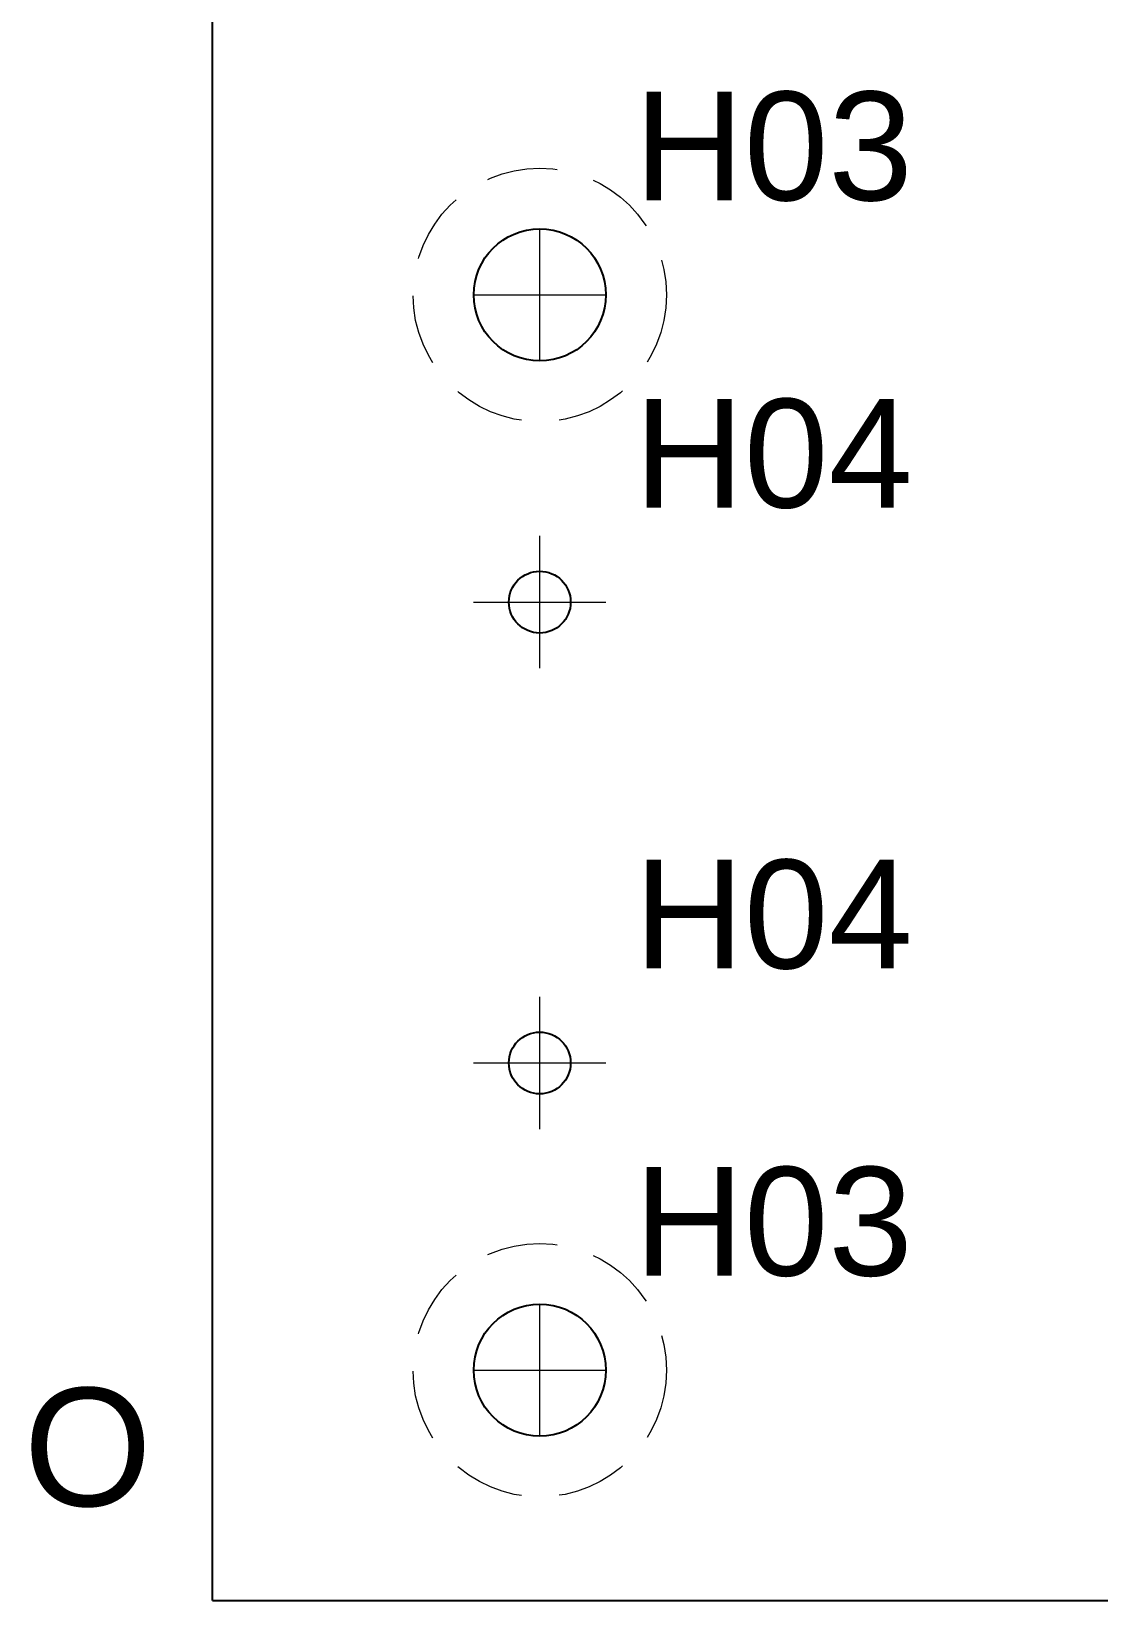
# Model space of a CAD drawing. Header units: millimetres. Extents: x 18 to 1043, y 90 to 420.
# Drawn here: x 216.8 to 251.5, y 91.5 to 142.6 of the extents above; entities that cross this region are included whole.
import ezdxf

# ---------------------------------------------------------------- set-up
doc = ezdxf.new("R2010")
doc.units = ezdxf.units.MM
doc.linetypes.add('WP_HIDDEN', pattern=[2.3, 1.5, -0.8])
for name, color, linetype, lineweight in [('ANNOTATIONS', 7, 'CONTINUOUS', 18), ('HIDDEN', 7, 'WP_HIDDEN', 13), ('VISIBLE', 7, 'CONTINUOUS', 25)]:
    doc.layers.add(name, color=color, linetype=linetype, lineweight=lineweight)
doc.styles.add('CJK', font='Arial Unicode.ttf')

msp = doc.modelspace()

# ---------------------------------------------------------------- linework, layer by layer
at = {"layer": 'ANNOTATIONS'}
for p, q in [((233.34231, 131.88462), (233.34231, 136.19231)), ((231.18846, 134.03846), (235.49615, 134.03846)), ((233.34231, 121.88462), (233.34231, 126.19231)), ((231.18846, 124.03846), (235.49615, 124.03846)), ((233.34231, 106.88462), (233.34231, 111.19231)), ((231.18846, 109.03846), (235.49615, 109.03846)), ((233.34231, 96.88462), (233.34231, 101.19231)), ((231.18846, 99.03846), (235.49615, 99.03846))]:
    msp.add_line(p, q, dxfattribs=at)
at = {"layer": 'HIDDEN', "ltscale": 1.538462}
for centre in [(233.34231, 134.03846), (233.34231, 99.03846)]:
    msp.add_circle(centre, 4.125, dxfattribs=at)
at = {"layer": 'VISIBLE'}
for q in [(222.69231, 191.53846), (272.69231, 91.53846)]:
    msp.add_line((222.69231, 91.53846), q, dxfattribs=at)
for centre, radius in [((233.34231, 134.03846), 2.15), ((233.34231, 124.03846), 1.005), ((233.34231, 109.03846), 1.005), ((233.34231, 99.03846), 2.15)]:
    msp.add_circle(centre, radius, dxfattribs=at)

# ---------------------------------------------------------------- texts
at = {"layer": 'ANNOTATIONS', "style": 'CJK'}
for s, height, p in [('H03', 3.538462, (236.41923, 137.11538)), ('H04', 3.538462, (236.41923, 127.11538)), ('H04', 3.538462, (236.41923, 112.11538)), ('H03', 3.538462, (236.41923, 102.11538)), ('O', 3.84615, (216.53846, 94.61538))]:
    msp.add_text(s, height=height, dxfattribs=at).set_placement(p)

doc.saveas('drawing.dxf')
